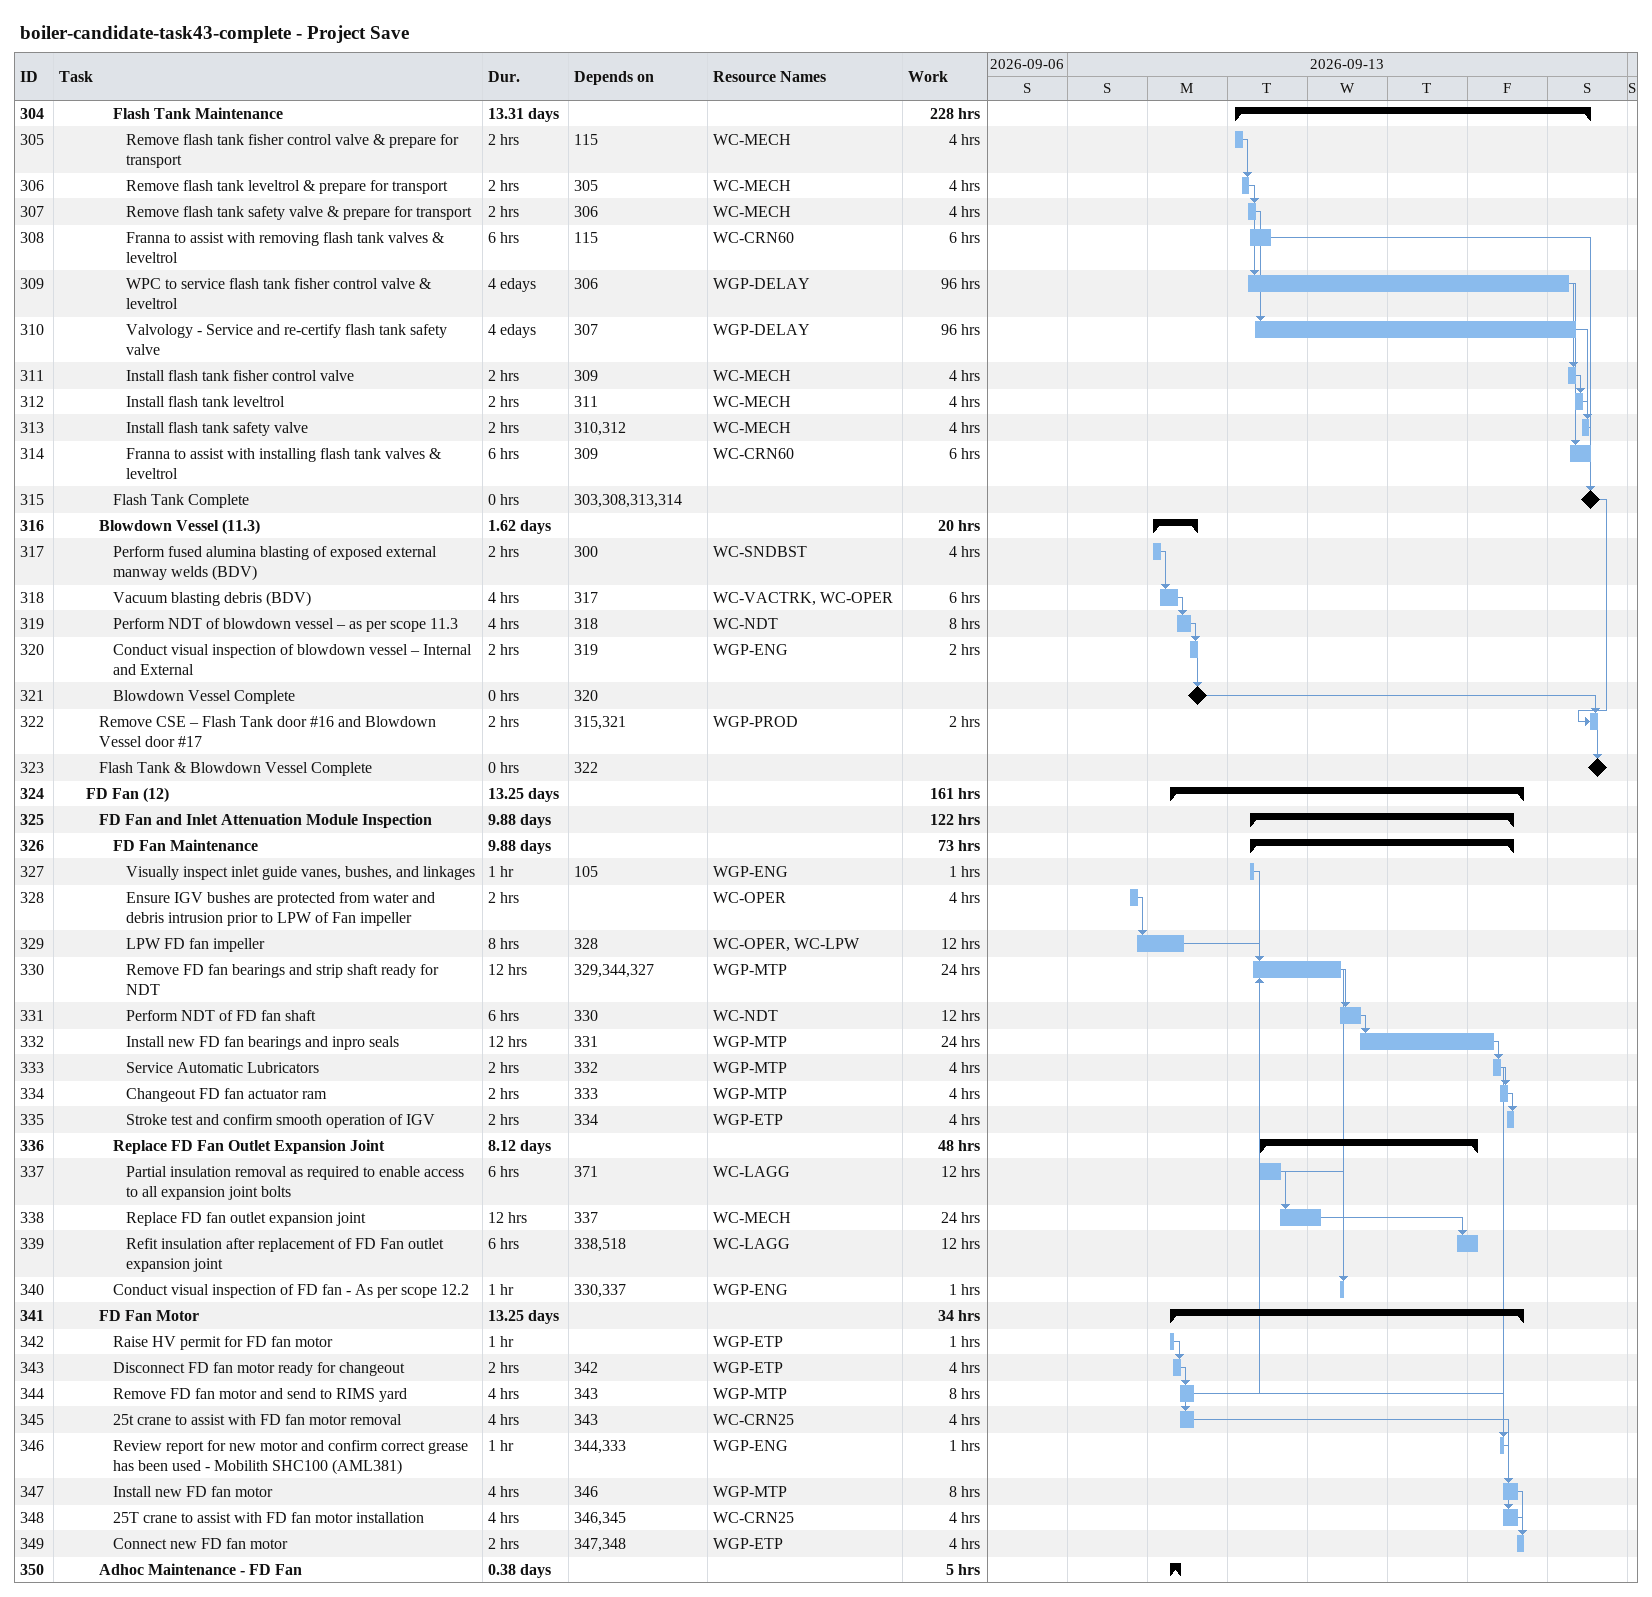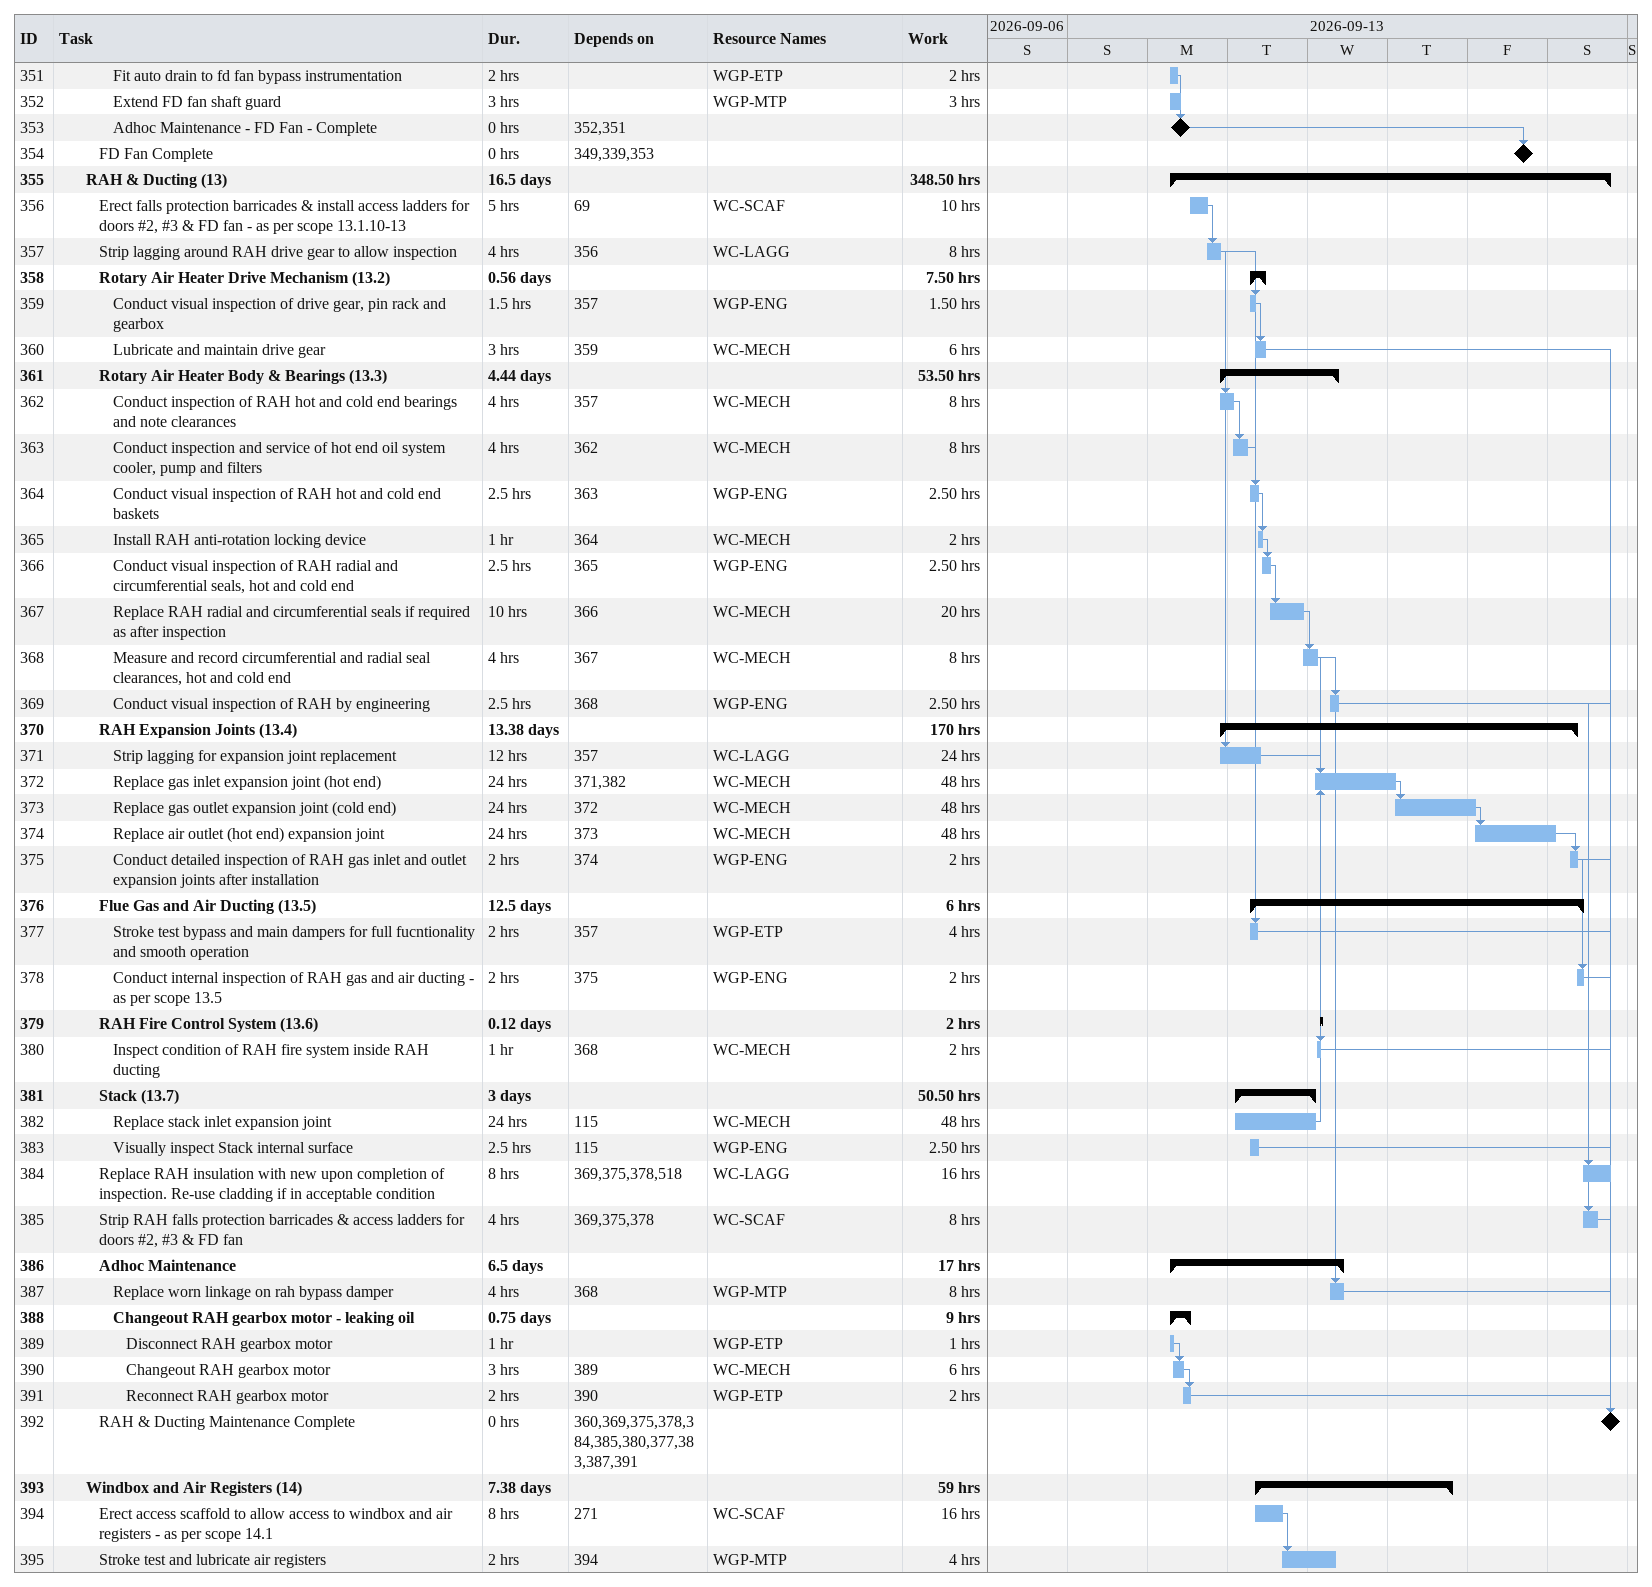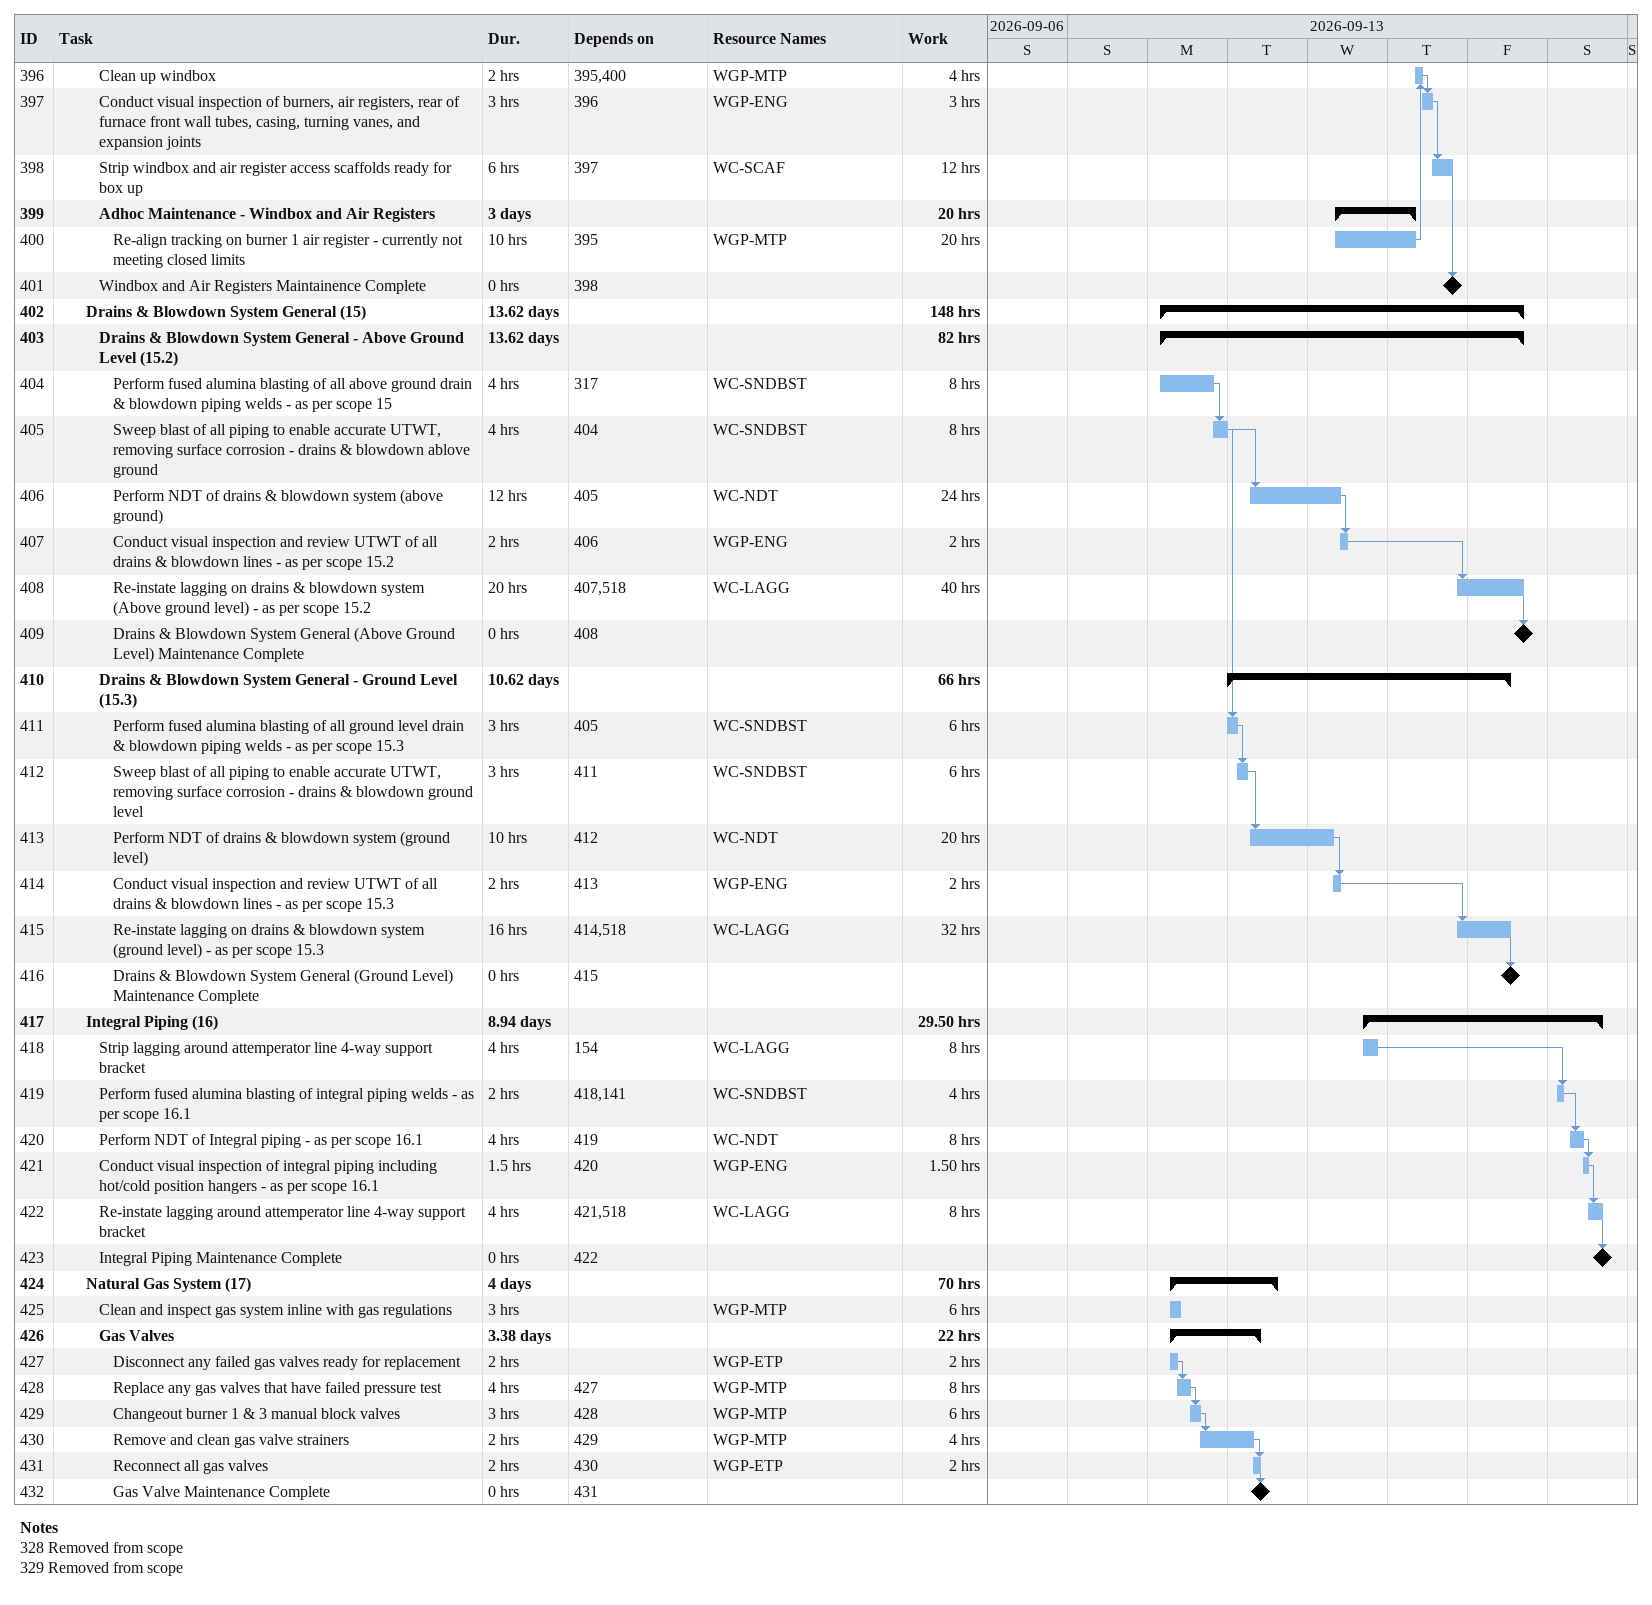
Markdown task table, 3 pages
boiler-candidate-task43-complete - Project Save

| ID | Level | Task | Duration | Start | Finish | Predecessors | Resources | Work (h) |
|---|---|---|---|---|---|---|---|---|
| 304 | 5 | **Flash Tank Maintenance** | 13.31d | 2026-09-15 | 2026-09-19 |  |  | 228 |
| 305 | 6 | Remove flash tank fisher control valve & prepare for transport | 2h | 2026-09-15 | 2026-09-15 | 115 | WC-MECH | 4 |
| 306 | 6 | Remove flash tank leveltrol & prepare for transport | 2h | 2026-09-15 | 2026-09-15 | 305 | WC-MECH | 4 |
| 307 | 6 | Remove flash tank safety valve & prepare for transport | 2h | 2026-09-15 | 2026-09-15 | 306 | WC-MECH | 4 |
| 308 | 6 | Franna to assist with removing flash tank valves & leveltrol | 6h | 2026-09-15 | 2026-09-15 | 115 | WC-CRN60 | 6 |
| 309 | 6 | WPC to service flash tank fisher control valve & leveltrol | 4ed | 2026-09-15 | 2026-09-19 | 306 | WGP-DELAY | 96 |
| 310 | 6 | Valvology - Service and re-certify flash tank safety valve | 4ed | 2026-09-15 | 2026-09-19 | 307 | WGP-DELAY | 96 |
| 311 | 6 | Install flash tank fisher control valve | 2h | 2026-09-19 | 2026-09-19 | 309 | WC-MECH | 4 |
| 312 | 6 | Install flash tank leveltrol | 2h | 2026-09-19 | 2026-09-19 | 311 | WC-MECH | 4 |
| 313 | 6 | Install flash tank safety valve | 2h | 2026-09-19 | 2026-09-19 | 310, 312 | WC-MECH | 4 |
| 314 | 6 | Franna to assist with installing flash tank valves & leveltrol | 6h | 2026-09-19 | 2026-09-19 | 309 | WC-CRN60 | 6 |
| 315 | 5 | Flash Tank Complete | 0h | 2026-09-19 | 2026-09-19 | 303, 308, 313, 314 |  |  |
| 316 | 4 | **Blowdown Vessel (11.3)** | 1.62d | 2026-09-14 | 2026-09-14 |  |  | 20 |
| 317 | 5 | Perform fused alumina blasting of exposed external manway welds (BDV) | 2h | 2026-09-14 | 2026-09-14 | 300 | WC-SNDBST | 4 |
| 318 | 5 | Vacuum blasting debris (BDV) | 4h | 2026-09-14 | 2026-09-14 | 317 | WC-VACTRK, WC-OPER | 6 |
| 319 | 5 | Perform NDT of blowdown vessel – as per scope 11.3 | 4h | 2026-09-14 | 2026-09-14 | 318 | WC-NDT | 8 |
| 320 | 5 | Conduct visual inspection of blowdown vessel – Internal and External | 2h | 2026-09-14 | 2026-09-14 | 319 | WGP-ENG | 2 |
| 321 | 5 | Blowdown Vessel Complete | 0h | 2026-09-14 | 2026-09-14 | 320 |  |  |
| 322 | 4 | Remove CSE – Flash Tank door #16 and Blowdown Vessel door #17 | 2h | 2026-09-19 | 2026-09-19 | 315, 321 | WGP-PROD | 2 |
| 323 | 4 | Flash Tank & Blowdown Vessel Complete | 0h | 2026-09-19 | 2026-09-19 | 322 |  |  |
| 324 | 3 | **FD Fan (12)** | 13.25d | 2026-09-14 | 2026-09-18 |  |  | 161 |
| 325 | 4 | **FD Fan and Inlet Attenuation Module Inspection** | 9.88d | 2026-09-15 | 2026-09-18 |  |  | 122 |
| 326 | 5 | **FD Fan Maintenance** | 9.88d | 2026-09-15 | 2026-09-18 |  |  | 73 |
| 327 | 6 | Visually inspect inlet guide vanes, bushes, and linkages | 1h | 2026-09-15 | 2026-09-15 | 105 | WGP-ENG | 1 |
| 328 | 6 | Ensure IGV bushes are protected from water and debris intrusion prior to LPW of Fan impeller | 2h | 2026-09-13 | 2026-09-13 |  | WC-OPER | 4 |
| 329 | 6 | LPW FD fan impeller | 8h | 2026-09-13 | 2026-09-14 | 328 | WC-OPER, WC-LPW | 12 |
| 330 | 6 | Remove FD fan bearings and strip shaft ready for NDT | 12h | 2026-09-15 | 2026-09-16 | 329, 344, 327 | WGP-MTP | 24 |
| 331 | 6 | Perform NDT of FD fan shaft | 6h | 2026-09-16 | 2026-09-16 | 330 | WC-NDT | 12 |
| 332 | 6 | Install new FD fan bearings and inpro seals | 12h | 2026-09-16 | 2026-09-18 | 331 | WGP-MTP | 24 |
| 333 | 6 | Service Automatic Lubricators | 2h | 2026-09-18 | 2026-09-18 | 332 | WGP-MTP | 4 |
| 334 | 6 | Changeout FD fan actuator ram | 2h | 2026-09-18 | 2026-09-18 | 333 | WGP-MTP | 4 |
| 335 | 6 | Stroke test and confirm smooth operation of IGV | 2h | 2026-09-18 | 2026-09-18 | 334 | WGP-ETP | 4 |
| 336 | 5 | **Replace FD Fan Outlet Expansion Joint** | 8.12d | 2026-09-15 | 2026-09-18 |  |  | 48 |
| 337 | 6 | Partial insulation removal as required to enable access to all expansion joint bolts | 6h | 2026-09-15 | 2026-09-15 | 371 | WC-LAGG | 12 |
| 338 | 6 | Replace FD fan outlet expansion joint | 12h | 2026-09-15 | 2026-09-16 | 337 | WC-MECH | 24 |
| 339 | 6 | Refit insulation after replacement of FD Fan outlet expansion joint | 6h | 2026-09-17 | 2026-09-18 | 338, 518 | WC-LAGG | 12 |
| 340 | 5 | Conduct visual inspection of FD fan - As per scope 12.2 | 1h | 2026-09-16 | 2026-09-16 | 330, 337 | WGP-ENG | 1 |
| 341 | 4 | **FD Fan Motor** | 13.25d | 2026-09-14 | 2026-09-18 |  |  | 34 |
| 342 | 5 | Raise HV permit for FD fan motor | 1h | 2026-09-14 | 2026-09-14 |  | WGP-ETP | 1 |
| 343 | 5 | Disconnect FD fan motor ready for changeout | 2h | 2026-09-14 | 2026-09-14 | 342 | WGP-ETP | 4 |
| 344 | 5 | Remove FD fan motor and send to RIMS yard | 4h | 2026-09-14 | 2026-09-14 | 343 | WGP-MTP | 8 |
| 345 | 5 | 25t crane to assist with FD fan motor removal | 4h | 2026-09-14 | 2026-09-14 | 343 | WC-CRN25 | 4 |
| 346 | 5 | Review report for new motor and confirm correct grease has been used - Mobilith SHC100 (AML381) | 1h | 2026-09-18 | 2026-09-18 | 344, 333 | WGP-ENG | 1 |
| 347 | 5 | Install new FD fan motor | 4h | 2026-09-18 | 2026-09-18 | 346 | WGP-MTP | 8 |
| 348 | 5 | 25T crane to assist with FD fan motor installation | 4h | 2026-09-18 | 2026-09-18 | 346, 345 | WC-CRN25 | 4 |
| 349 | 5 | Connect new FD fan motor | 2h | 2026-09-18 | 2026-09-18 | 347, 348 | WGP-ETP | 4 |
| 350 | 4 | **Adhoc Maintenance - FD Fan** | 0.38d | 2026-09-14 | 2026-09-14 |  |  | 5 |
| 351 | 5 | Fit auto drain to fd fan bypass instrumentation | 2h | 2026-09-14 | 2026-09-14 |  | WGP-ETP | 2 |
| 352 | 5 | Extend FD fan shaft guard | 3h | 2026-09-14 | 2026-09-14 |  | WGP-MTP | 3 |
| 353 | 5 | Adhoc Maintenance - FD Fan - Complete | 0h | 2026-09-14 | 2026-09-14 | 352, 351 |  |  |
| 354 | 4 | FD Fan Complete | 0h | 2026-09-18 | 2026-09-18 | 349, 339, 353 |  |  |
| 355 | 3 | **RAH & Ducting (13)** | 16.5d | 2026-09-14 | 2026-09-19 |  |  | 348.50 |
| 356 | 4 | Erect falls protection barricades & install access ladders for doors #2, #3 & FD fan - as per scope 13.1.10-13 | 5h | 2026-09-14 | 2026-09-14 | 69 | WC-SCAF | 10 |
| 357 | 4 | Strip lagging around RAH drive gear to allow inspection | 4h | 2026-09-14 | 2026-09-14 | 356 | WC-LAGG | 8 |
| 358 | 4 | **Rotary Air Heater Drive Mechanism (13.2)** | 0.56d | 2026-09-15 | 2026-09-15 |  |  | 7.50 |
| 359 | 5 | Conduct visual inspection of drive gear, pin rack and gearbox | 1.5h | 2026-09-15 | 2026-09-15 | 357 | WGP-ENG | 1.50 |
| 360 | 5 | Lubricate and maintain drive gear | 3h | 2026-09-15 | 2026-09-15 | 359 | WC-MECH | 6 |
| 361 | 4 | **Rotary Air Heater Body & Bearings (13.3)** | 4.44d | 2026-09-14 | 2026-09-16 |  |  | 53.50 |
| 362 | 5 | Conduct inspection of RAH hot and cold end bearings and note clearances | 4h | 2026-09-14 | 2026-09-15 | 357 | WC-MECH | 8 |
| 363 | 5 | Conduct inspection and service of hot end oil system cooler, pump and filters | 4h | 2026-09-15 | 2026-09-15 | 362 | WC-MECH | 8 |
| 364 | 5 | Conduct visual inspection of RAH hot and cold end baskets | 2.5h | 2026-09-15 | 2026-09-15 | 363 | WGP-ENG | 2.50 |
| 365 | 5 | Install RAH anti-rotation locking device | 1h | 2026-09-15 | 2026-09-15 | 364 | WC-MECH | 2 |
| 366 | 5 | Conduct visual inspection of RAH radial and circumferential seals, hot and cold end | 2.5h | 2026-09-15 | 2026-09-15 | 365 | WGP-ENG | 2.50 |
| 367 | 5 | Replace RAH radial and circumferential seals if required as after inspection | 10h | 2026-09-15 | 2026-09-15 | 366 | WC-MECH | 20 |
| 368 | 5 | Measure and record circumferential and radial seal clearances, hot and cold end | 4h | 2026-09-15 | 2026-09-16 | 367 | WC-MECH | 8 |
| 369 | 5 | Conduct visual inspection of RAH by engineering | 2.5h | 2026-09-16 | 2026-09-16 | 368 | WGP-ENG | 2.50 |
| 370 | 4 | **RAH Expansion Joints (13.4)** | 13.38d | 2026-09-14 | 2026-09-19 |  |  | 170 |
| 371 | 5 | Strip lagging for expansion joint replacement | 12h | 2026-09-14 | 2026-09-15 | 357 | WC-LAGG | 24 |
| 372 | 5 | Replace gas inlet expansion joint (hot end) | 24h | 2026-09-16 | 2026-09-17 | 371, 382 | WC-MECH | 48 |
| 373 | 5 | Replace gas outlet expansion joint (cold end) | 24h | 2026-09-17 | 2026-09-18 | 372 | WC-MECH | 48 |
| 374 | 5 | Replace air outlet (hot end) expansion joint | 24h | 2026-09-18 | 2026-09-19 | 373 | WC-MECH | 48 |
| 375 | 5 | Conduct detailed inspection of RAH gas inlet and outlet expansion joints after installation | 2h | 2026-09-19 | 2026-09-19 | 374 | WGP-ENG | 2 |
| 376 | 4 | **Flue Gas and Air Ducting (13.5)** | 12.5d | 2026-09-15 | 2026-09-19 |  |  | 6 |
| 377 | 5 | Stroke test bypass and main dampers for full fucntionality and smooth operation | 2h | 2026-09-15 | 2026-09-15 | 357 | WGP-ETP | 4 |
| 378 | 5 | Conduct internal inspection of RAH gas and air ducting - as per scope 13.5 | 2h | 2026-09-19 | 2026-09-19 | 375 | WGP-ENG | 2 |
| 379 | 4 | **RAH Fire Control System (13.6)** | 0.12d | 2026-09-16 | 2026-09-16 |  |  | 2 |
| 380 | 5 | Inspect condition of RAH fire system inside RAH ducting | 1h | 2026-09-16 | 2026-09-16 | 368 | WC-MECH | 2 |
| 381 | 4 | **Stack (13.7)** | 3d | 2026-09-15 | 2026-09-16 |  |  | 50.50 |
| 382 | 5 | Replace stack inlet expansion joint | 24h | 2026-09-15 | 2026-09-16 | 115 | WC-MECH | 48 |
| 383 | 5 | Visually inspect Stack internal surface | 2.5h | 2026-09-15 | 2026-09-15 | 115 | WGP-ENG | 2.50 |
| 384 | 4 | Replace RAH insulation with new upon completion of inspection. Re-use cladding if in acceptable condition | 8h | 2026-09-19 | 2026-09-19 | 369, 375, 378, 518 | WC-LAGG | 16 |
| 385 | 4 | Strip RAH falls protection barricades & access ladders for doors #2, #3 & FD fan | 4h | 2026-09-19 | 2026-09-19 | 369, 375, 378 | WC-SCAF | 8 |
| 386 | 4 | **Adhoc Maintenance** | 6.5d | 2026-09-14 | 2026-09-16 |  |  | 17 |
| 387 | 5 | Replace worn linkage on rah bypass damper | 4h | 2026-09-16 | 2026-09-16 | 368 | WGP-MTP | 8 |
| 388 | 5 | **Changeout RAH gearbox motor - leaking oil** | 0.75d | 2026-09-14 | 2026-09-14 |  |  | 9 |
| 389 | 6 | Disconnect RAH gearbox motor | 1h | 2026-09-14 | 2026-09-14 |  | WGP-ETP | 1 |
| 390 | 6 | Changeout RAH gearbox motor | 3h | 2026-09-14 | 2026-09-14 | 389 | WC-MECH | 6 |
| 391 | 6 | Reconnect RAH gearbox motor | 2h | 2026-09-14 | 2026-09-14 | 390 | WGP-ETP | 2 |
| 392 | 4 | RAH & Ducting Maintenance Complete | 0h | 2026-09-19 | 2026-09-19 | 360, 369, 375, 378, 384, 385, 380, 377, 383, 387, 391 |  |  |
| 393 | 3 | **Windbox and Air Registers (14)** | 7.38d | 2026-09-15 | 2026-09-17 |  |  | 59 |
| 394 | 4 | Erect access scaffold to allow access to windbox and air registers - as per scope 14.1 | 8h | 2026-09-15 | 2026-09-15 | 271 | WC-SCAF | 16 |
| 395 | 4 | Stroke test and lubricate air registers | 2h | 2026-09-15 | 2026-09-16 | 394 | WGP-MTP | 4 |
| 396 | 4 | Clean up windbox | 2h | 2026-09-17 | 2026-09-17 | 395, 400 | WGP-MTP | 4 |
| 397 | 4 | Conduct visual inspection of burners, air registers, rear of furnace front wall tubes, casing, turning vanes, and expansion joints | 3h | 2026-09-17 | 2026-09-17 | 396 | WGP-ENG | 3 |
| 398 | 4 | Strip windbox and air register access scaffolds ready for box up | 6h | 2026-09-17 | 2026-09-17 | 397 | WC-SCAF | 12 |
| 399 | 4 | **Adhoc Maintenance - Windbox and Air Registers** | 3d | 2026-09-16 | 2026-09-17 |  |  | 20 |
| 400 | 5 | Re-align tracking on burner 1 air register - currently not meeting closed limits | 10h | 2026-09-16 | 2026-09-17 | 395 | WGP-MTP | 20 |
| 401 | 4 | Windbox and Air Registers Maintainence Complete | 0h | 2026-09-17 | 2026-09-17 | 398 |  |  |
| 402 | 3 | **Drains & Blowdown System General (15)** | 13.62d | 2026-09-14 | 2026-09-18 |  |  | 148 |
| 403 | 4 | **Drains & Blowdown System General - Above Ground Level (15.2)** | 13.62d | 2026-09-14 | 2026-09-18 |  |  | 82 |
| 404 | 5 | Perform fused alumina blasting of all above ground drain & blowdown piping welds - as per scope 15 | 4h | 2026-09-14 | 2026-09-14 | 317 | WC-SNDBST | 8 |
| 405 | 5 | Sweep blast of all piping to enable accurate UTWT, removing surface corrosion - drains & blowdown ablove ground | 4h | 2026-09-14 | 2026-09-15 | 404 | WC-SNDBST | 8 |
| 406 | 5 | Perform NDT of drains & blowdown system (above ground) | 12h | 2026-09-15 | 2026-09-16 | 405 | WC-NDT | 24 |
| 407 | 5 | Conduct visual inspection and review UTWT of all drains & blowdown lines - as per scope 15.2 | 2h | 2026-09-16 | 2026-09-16 | 406 | WGP-ENG | 2 |
| 408 | 5 | Re-instate lagging on drains & blowdown system (Above ground level) - as per scope 15.2 | 20h | 2026-09-17 | 2026-09-18 | 407, 518 | WC-LAGG | 40 |
| 409 | 5 | Drains & Blowdown System General (Above Ground Level) Maintenance Complete | 0h | 2026-09-18 | 2026-09-18 | 408 |  |  |
| 410 | 4 | **Drains & Blowdown System General - Ground Level (15.3)** | 10.62d | 2026-09-15 | 2026-09-18 |  |  | 66 |
| 411 | 5 | Perform fused alumina blasting of all ground level drain & blowdown piping welds - as per scope 15.3 | 3h | 2026-09-15 | 2026-09-15 | 405 | WC-SNDBST | 6 |
| 412 | 5 | Sweep blast of all piping to enable accurate UTWT, removing surface corrosion - drains & blowdown ground level | 3h | 2026-09-15 | 2026-09-15 | 411 | WC-SNDBST | 6 |
| 413 | 5 | Perform NDT of drains & blowdown system (ground level) | 10h | 2026-09-15 | 2026-09-16 | 412 | WC-NDT | 20 |
| 414 | 5 | Conduct visual inspection and review UTWT of all drains & blowdown lines - as per scope 15.3 | 2h | 2026-09-16 | 2026-09-16 | 413 | WGP-ENG | 2 |
| 415 | 5 | Re-instate lagging on drains & blowdown system (ground level) - as per scope 15.3 | 16h | 2026-09-17 | 2026-09-18 | 414, 518 | WC-LAGG | 32 |
| 416 | 5 | Drains & Blowdown System General (Ground Level) Maintenance Complete | 0h | 2026-09-18 | 2026-09-18 | 415 |  |  |
| 417 | 3 | **Integral Piping (16)** | 8.94d | 2026-09-16 | 2026-09-19 |  |  | 29.50 |
| 418 | 4 | Strip lagging around attemperator line 4-way support bracket | 4h | 2026-09-16 | 2026-09-16 | 154 | WC-LAGG | 8 |
| 419 | 4 | Perform fused alumina blasting of integral piping welds - as per scope 16.1 | 2h | 2026-09-19 | 2026-09-19 | 418, 141 | WC-SNDBST | 4 |
| 420 | 4 | Perform NDT of Integral piping - as per scope 16.1 | 4h | 2026-09-19 | 2026-09-19 | 419 | WC-NDT | 8 |
| 421 | 4 | Conduct visual inspection of integral piping including hot/cold position hangers - as per scope 16.1 | 1.5h | 2026-09-19 | 2026-09-19 | 420 | WGP-ENG | 1.50 |
| 422 | 4 | Re-instate lagging around attemperator line 4-way support bracket | 4h | 2026-09-19 | 2026-09-19 | 421, 518 | WC-LAGG | 8 |
| 423 | 4 | Integral Piping Maintenance Complete | 0h | 2026-09-19 | 2026-09-19 | 422 |  |  |
| 424 | 3 | **Natural Gas System (17)** | 4d | 2026-09-14 | 2026-09-15 |  |  | 70 |
| 425 | 4 | Clean and inspect gas system inline with gas regulations | 3h | 2026-09-14 | 2026-09-14 |  | WGP-MTP | 6 |
| 426 | 4 | **Gas Valves** | 3.38d | 2026-09-14 | 2026-09-15 |  |  | 22 |
| 427 | 5 | Disconnect any failed gas valves ready for replacement | 2h | 2026-09-14 | 2026-09-14 |  | WGP-ETP | 2 |
| 428 | 5 | Replace any gas valves that have failed pressure test | 4h | 2026-09-14 | 2026-09-14 | 427 | WGP-MTP | 8 |
| 429 | 5 | Changeout burner 1 & 3 manual block valves | 3h | 2026-09-14 | 2026-09-14 | 428 | WGP-MTP | 6 |
| 430 | 5 | Remove and clean gas valve strainers | 2h | 2026-09-14 | 2026-09-15 | 429 | WGP-MTP | 4 |
| 431 | 5 | Reconnect all gas valves | 2h | 2026-09-15 | 2026-09-15 | 430 | WGP-ETP | 2 |
| 432 | 5 | Gas Valve Maintenance Complete | 0h | 2026-09-15 | 2026-09-15 | 431 |  |  |

Notes
- 328: Removed from scope
- 329: Removed from scope
